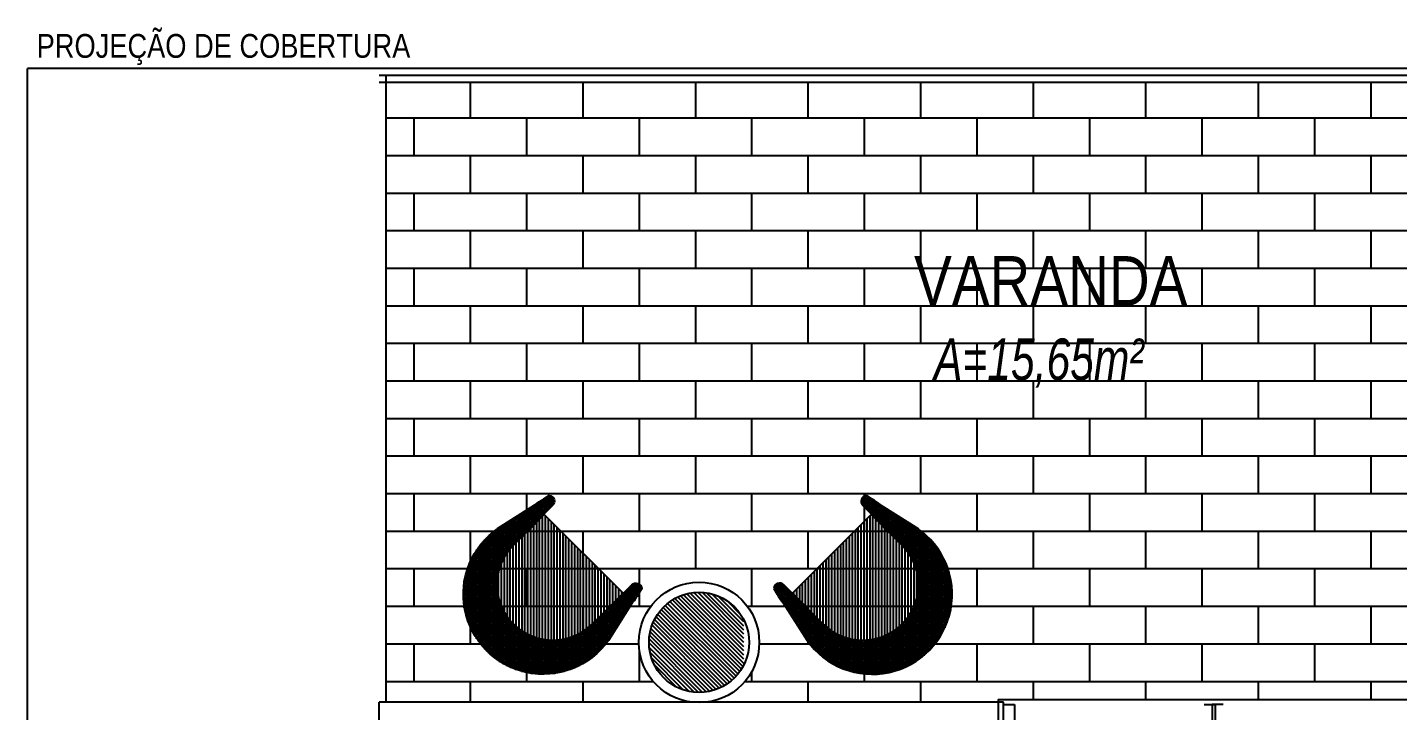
# Model space of a CAD drawing. Header units: inches. Extents: x 5.4 to 65.7, y -9.8 to 26.8.
# Drawn here: x 51.46 to 57.3, y 6.59 to 9.5 of the extents above; entities that cross this region are included whole.
import ezdxf

# ---------------------------------------------------------------- set-up
doc = ezdxf.new("R2010")
doc.units = ezdxf.units.IN
doc.header["$MEASUREMENT"] = 0
for name, color, linetype in [('2', 42, 'Continuous'), ('4', 7, 'Continuous'), ('A-PUERTAS', 1, 'Continuous'), ('CO', 1, 'Continuous')]:
    doc.layers.add(name, color=color, linetype=linetype)
doc.layers.add('TEXTO', color=7, linetype='Continuous', lineweight=5)
doc.styles.add('Cota B', font='swissck.ttf')

# ---------------------------------------------------------------- blocks, each defined once
blk = doc.blocks.new('P-1')
for p, q in [((-0.6343, 0.8723), (-0.6724, 0.84)), ((-0.6724, 0.84), (-0.0782, 0.1377)), ((-0.04, 0.17), (-0.6343, 0.8723)), ((-0.5858, 0.8151), (-0.5826, 0.8178)), ((-0.5503, 0.7796), (-0.5826, 0.8178)), ((-0.5746, 0.8082), (-0.5615, 0.8193)), ((-0.5249, 0.8503), (-0.5197, 0.8547)), ((-0.5035, 0.8356), (-0.5197, 0.8547)), ((-0.5145, 0.8427), (-0.5116, 0.8451)), ((-0.5087, 0.8312), (-0.5035, 0.8356)), ((-0.6191, 0.7705), (-0.6322, 0.7594)), ((-0.624, 0.7828), (-0.6272, 0.78)), ((-0.5949, 0.7419), (-0.6272, 0.78)), ((-0.6079, 0.7637), (-0.6218, 0.7519)), ((-0.603, 0.7514), (-0.616, 0.7404)), ((-0.5697, 0.796), (-0.5558, 0.8078)), ((-0.5584, 0.7891), (-0.5453, 0.8002)), ((-0.5535, 0.7769), (-0.5503, 0.7796)), ((-0.5917, 0.7446), (-0.5949, 0.7419)), ((-0.96, 0.17), (-1, 0.17)), ((-0.96, 0.12), (-0.96, 0.17)), ((-0.04, 0.17), (-0.0782, 0.1377)), ((-0.0782, 0.1377), (-0.04, 0.17)), ((-0.04, 0.12), (-0.04, 0.17)), ((-0.04, 0.17), (0, 0.17)), ((-0.95, 0.12), (-0.96, 0.12)), ((-0.95, 0.02), (-0.95, 0.12)), ((-0.05, 0.02), (-0.05, 0.12)), ((-0.05, 0.12), (-0.04, 0.12)), ((-1, 0.02), (-0.95, 0.02)), ((0, 0.02), (-0.05, 0.02))]:
    blk.add_line(p, q)
at = {"const_width": 0.025}
for points in [[(-0.7446, 0.7615), (-0.8337, 0.7615)], [(-0.7446, 0.7615), (-0.7446, 0.6711)]]:
    blk.add_lwpolyline(points, dxfattribs=at)
for centre in [(-0.5351, 0.8252), (-0.6424, 0.7344)]:
    blk.add_circle(centre, 0.027)
blk.add_arc((-0.04, 0.17), 0.92, 90, 183.11084)
blk = doc.blocks.new('CAD6')
for p, q in [((-0.0009, 0.2944), (-0.1859, 0.3357)), ((-0.1859, 0.3357), (-0.1859, 0.3357)), ((-0.1859, 0.2376), (0.0514, 0.239)), ((0, -0.2376), (0, 0.2376)), ((0.0714, 0.2794), (0.0437, 0.286)), ((0, -0.2376), (-0.1859, -0.2376)), ((-0.1859, -0.2376), (0.0514, -0.239)), ((0.0714, -0.2794), (0.0437, -0.286)), ((-0.0009, -0.2944), (-0.1859, -0.3357)), ((-0.1859, -0.3357), (-0.1859, -0.3357))]:
    blk.add_line(p, q)
blk.add_lwpolyline([(0, -0.2376), (-0.1859, -0.2376, -1.000006), (-0.1859, 0.2376), (0, 0.2376)], format="xyb", close=True)
for centre, radius, start, end in [((-0.2436, 0.0001), 0.3405, 80.24591, 281.00196), ((-0.0094, 0.1278), 0.1668, 71.44346, 87.0548), ((-0.1859, 0), 0.2376, 90.00094, 270.00164), ((0.0528, 0.2635), 0.0245, 266.72759, 40.65014), ((-0.0094, -0.1278), 0.1668, 272.9452, 288.55654), ((0.0528, -0.2635), 0.0245, 319.34986, 93.27241)]:
    blk.add_arc(centre, radius, start, end)

msp = doc.modelspace()

# ---------------------------------------------------------------- hatches: boundary and pattern name
h = msp.add_hatch()
h.set_pattern_fill('ANSI37,_O', color=243, scale=0.07, angle=585)
h.set_pattern_definition([(270, (-167.63943, 330.4864945), (-0.00875, 0), []), (180, (-167.63943, 330.4864945), (0, 0.00875), [])])
h.paths.add_polyline_path([(54.0372, 7.1214, -0.6614), (54.0799, 7.107), (54.065, 7.0828, -0.068223), (54.0395, 7.0453), (53.9378, 6.8853, -1.199769), (53.4694, 7.364), (53.6231, 7.4617, -0.068223), (53.6605, 7.4872), (53.6848, 7.5022, -0.661427), (53.6992, 7.4595), (53.5356, 7.2939, 0.960837), (53.8511, 6.9389, 0.024698), (53.8685, 6.9546), (53.8685, 6.9546)])
h = msp.add_hatch()
h.set_pattern_fill('ANSI37,_O', color=243, scale=0.07, angle=585)
h.set_pattern_definition([(270, (276.364034, 330.4864945), (0.00875, 0), []), (3e-14, (276.364034, 330.4864945), (0, 0.00875), [])])
h.paths.add_polyline_path([(54.6874, 7.1214, 0.6614), (54.6447, 7.107), (54.6596, 7.0828, 0.068223), (54.6851, 7.0453), (54.7868, 6.8853, 1.199769), (55.2552, 7.364), (55.1015, 7.4617, 0.068223), (55.0641, 7.4872), (55.0398, 7.5022, 0.661427), (55.0254, 7.4595), (55.189, 7.2939, -0.960837), (54.8735, 6.9389, -0.024698), (54.8561, 6.9546), (54.8561, 6.9546)])
at = {"layer": '2'}
h = msp.add_hatch(dxfattribs=at)
h.set_pattern_fill('AR-BRSTD', color=32, scale=0.06, style=0, double=1)
h.set_pattern_definition([(180, (59.35065, 2.23039), (0, 0.16002), []), (90, (59.35065, 2.23039), (0.24, 0.16002), [0.16002, -0.16002])])
h.paths.add_polyline_path([(52.9913, 9.2625), (58.7281, 9.2625), (58.7281, 6.6225), (57.4164, 6.6225), (57.4164, 6.6318), (55.6013, 6.6318), (55.6013, 6.6225), (54.3583, 6.6225, 0.377029), (54.5821, 6.8771, 1), (54.0687, 6.8771, 0.377029), (54.2925, 6.6225), (52.9913, 6.6225)])
h.paths.add_polyline_path([(55.2541, 7.3644), (55.1004, 7.462, 0.068223), (55.063, 7.4875), (55.0387, 7.5025, 0.617082), (55.0221, 7.462), (55.0604, 7.4232), (54.7228, 7.0856), (54.6863, 7.1218, 0.6614), (54.6436, 7.1073), (54.6585, 7.0831, 0.068223), (54.684, 7.0456), (54.7857, 6.8856, 1.199769)], flags=16)
h.paths.add_polyline_path([(55.0597, 7.4225), (55.1873, 7.2948, -0.009353)], flags=0)
h.paths.add_polyline_path([(54.7236, 7.0864), (55.0597, 7.4225), (55.1911, 7.2911, -1), (54.855, 6.955)], flags=0)
h.paths.add_polyline_path([(54.0405, 7.124), (54.0018, 7.0856), (53.6642, 7.4232), (53.7003, 7.4598, 0.661427), (53.6859, 7.5025), (53.6616, 7.4875, 0.068223), (53.6242, 7.462), (53.4705, 7.3644, 1.199769), (53.9389, 6.8856), (54.0406, 7.0456, 0.068223), (54.0661, 7.0831), (54.081, 7.1073, 0.617056)], flags=16)
h.paths.add_polyline_path([(54.001, 7.0864), (53.6649, 7.4225), (53.5372, 7.2948, 1.011129), (53.8696, 6.955)], flags=0)
h.paths.add_polyline_path([(56.4731, 7.873), (55.0703, 7.873), (55.0703, 8.7641), (56.4731, 8.7641)], flags=24)
at = {"layer": '4'}
h = msp.add_hatch(dxfattribs=at)
h.set_pattern_fill('ANSI31', color=160, scale=0.1, angle=360, style=0)
h.set_pattern_definition([(135, (86.873001, 1.495957), (0.0088388348, 0.0088388348), [])])
h.paths.add_polyline_path([(54.4154, 6.6834, -0.548185), (54.1118, 6.8771, -0.548185), (54.4154, 7.0708)])
h.paths.add_polyline_path([(54.4154, 7.0708, -0.166894), (54.5154, 6.9746), (54.5154, 6.7795, -0.166894), (54.4154, 6.6834)])
at = {"layer": 'CO'}
h = msp.add_hatch(dxfattribs=at)
h.set_pattern_fill('ANSI31', color=31, scale=0.1, angle=225, style=0)
h.set_pattern_definition([(270, (107.620344, 347.573089), (-0.0125, 0), [])])
h.paths.add_polyline_path([(53.5344, 7.2919), (53.5348, 7.2923), (53.5373, 7.2948, 0.009353), (53.6649, 7.4225), (54.001, 7.0864), (53.8696, 6.955, -0.024697), (53.8522, 6.9392, -0.954291)])
h = msp.add_hatch(dxfattribs=at)
h.set_pattern_fill('ANSI31', color=31, scale=0.1, angle=225, style=0)
h.set_pattern_definition([(270, (1.10426, 347.573089), (0.0125, 0), [])])
h.paths.add_polyline_path([(55.1902, 7.2919), (55.1898, 7.2923), (55.1873, 7.2948, -0.009353), (55.0597, 7.4225), (54.7236, 7.0864), (54.855, 6.955, 0.024697), (54.8724, 6.9392, 0.954291)])

# ---------------------------------------------------------------- linework, layer by layer
for p, q in [((65.6613, 9.3225), (51.4613, 9.3225)), ((51.4613, -4.1275), (51.4613, 9.3225)), ((58.7581, 9.3225), (52.9613, 9.3225)), ((58.7581, 9.2925), (52.9613, 9.2925)), ((52.9913, 6.6225), (52.9913, 9.2925)), ((58.7581, 9.2625), (52.9613, 9.2625)), ((55.6235, 6.6225), (52.9613, 6.6225)), ((52.9613, -4.1275), (52.9613, 6.6225)), ((55.6235, 6.4725), (55.6235, 6.6225))]:
    msp.add_line(p, q)
for points in [[(53.6649, 7.4225), (54.001, 7.0864), (53.8696, 6.955, -1.009488), (53.5367, 7.2942, 0.009397)], [(55.0597, 7.4225), (54.7236, 7.0864), (54.855, 6.955, 1.009488), (55.1879, 7.2942, -0.009397)]]:
    msp.add_lwpolyline(points, format="xyb", close=True)
msp.add_lwpolyline([(57.4164, 6.6318), (55.6013, 6.6318), (55.6013, 6.4725), (57.4164, 6.4725)], close=True)
at = {"layer": '2'}
for radius in [0.2567, 0.2136]:
    msp.add_circle((54.3254, 6.8771), radius, dxfattribs=at)

# ---------------------------------------------------------------- block references
at = {"xscale": -1, "rotation": 225.0000000000001}
msp.add_blockref('CAD6', (53.833, 7.2544), dxfattribs=at)
at = {"rotation": 135}
msp.add_blockref('CAD6', (54.8916, 7.2544), dxfattribs=at)
at = {"layer": 'A-PUERTAS', "yscale": 0.9369912683223446, "zscale": 0.9369912683223446, "rotation": 180}
for p, xscale in [((55.6235, 6.6318), 0.9369912683223446), ((57.4164, 6.6318), -0.9369912683223446)]:
    msp.add_blockref('P-1', p, dxfattribs=dict(at, xscale=xscale))

# ---------------------------------------------------------------- texts
at = {"layer": 'TEXTO', "style": 'Cota B'}
for s, insert, char_height, attachment_point in [('{\\fSwis721 BlkEx BT|b0|i1|c0|p34; \\fSwis721 Cn BT|b0|i0|c0|p34;\\H0.80071x;PROJEÇÃO DE COBERTURA}', (52.273, 9.469), 0.126611, 2), ('{\\fSwis721 BlkEx BT|b0|i1|c0|p34; \\fSwis721 Cn BT|b0|i0|c0|p34;\\H0.80071x;VARANDA\\P\\fSwis721 LtCn BT|b0|i1|c0|p34;\\H0.84203x;A=15,65m²}', (55.7738, 7.9617), 0.262864, 8)]:
    msp.add_mtext(s, dxfattribs=dict(at, insert=insert, char_height=char_height, attachment_point=attachment_point))

doc.saveas('drawing.dxf')
